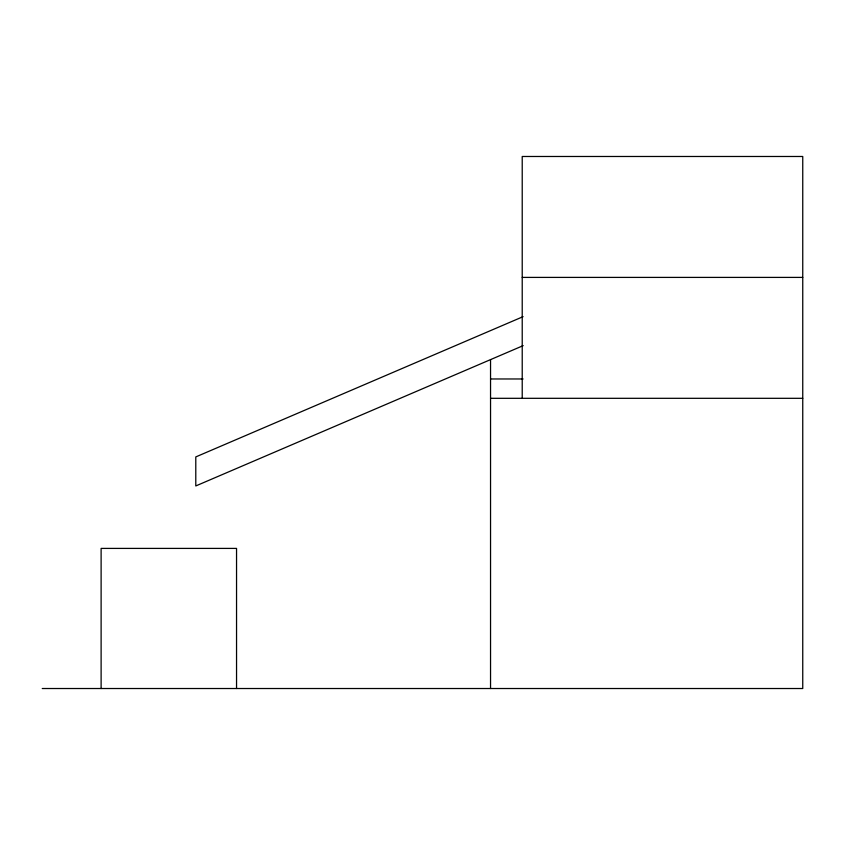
<?xml version="1.0" encoding="UTF-8"?>
<svg xmlns="http://www.w3.org/2000/svg" width="845" height="845" viewBox="0 0 845 845"><rect width="100%" height="100%" fill="white"/><g stroke="black" fill="none" stroke-linecap="round" stroke-linejoin="round"><path stroke-width="1.27" d="M523.097 316.653L195.786 456.923L195.786 485.949L523.192 345.626M522.221 277.403L802.75 277.403M490.544 378.972L523.097 378.972M490.544 398.312L802.75 398.312M42.25 688.517L802.75 688.517L802.75 156.483L522.221 156.483L522.221 398.312M490.544 359.621L490.544 688.517M236.547 688.517L236.547 548.405L101.115 548.405L101.115 688.517"/></g></svg>
